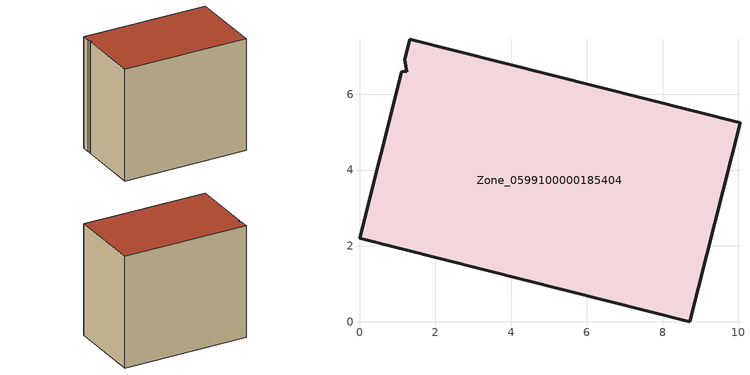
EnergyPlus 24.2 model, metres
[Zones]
Zone_0599100000185404
 floor ground (C_G): 1.12,6.6 1.24,6.6 1.19,6.91 1.33,7.45 10.04,5.25 8.71,0 0,2.2 z0
 wall outside (C_F): 1.33,7.45 1.19,6.91 1.24,6.6 1.12,6.6 0,2.2 8.71,0 10.04,5.25 1.33,7.45 z0:8.05
 roof outside (C_R): 1.24,6.6 1.12,6.6 0,2.2 8.71,0 10.04,5.25 1.33,7.45 1.19,6.91 z8.05
[BUILDING]
Pand.0599100000185404: North Axis=0; Terrain=City; Loads Convergence Tolerance Value=0.04; Temperature Convergence Tolerance Value=0.4; Solar Distribution=FullExterior; Maximum Number of Warmup Days=25; Minimum Number of Warmup Days=1
[Site:Location]
Rotterdam.The.Hague.AP_ZH_NLD Design_Conditions: Latitude=51.96; Longitude=4.45; Time Zone=1; Elevation=-4.5
[SITE:GROUNDTEMPERATURE:BUILDINGSURFACE]
18, 18, 18, 18, 18, 18, 18, 18, 18, 18, 18, 18
[MATERIAL] Thermal Absorptance=0.9; Solar Absorptance=0.7; Visible Absorptance=0.7
Name | Roughness | Thickness | Conductivity | Density | Specific Heat
G.TI.1975-1991 | MediumSmooth | 0.15 | 0.288461 | 540 | 1210
F.TI.1975-1991 | Rough | 0.3 | 0.230769 | 1920 | 840
R.TI.1975-1991 | MediumRough | 0.2 | 0.153846 | 1500 | 1000
[CONSTRUCTION]
C_G: G.TI.1975-1991
C_F: F.TI.1975-1991
C_R: R.TI.1975-1991
[ZONE]
Zone_0599100000185404: Type=1; Multiplier=1; Ceiling Height=Autocalculate; Volume=Autocalculate; Floor Area=autocalculate; Part of Total Floor Area=Yes
[ZONEINFILTRATION:DESIGNFLOWRATE]
Infil_Zone_0599100000185404: Zone or ZoneList or Space or SpaceList=Zone_0599100000185404; Schedule=AlwaysOn; Design Flow Rate Calculation Method=Flow/Area; Flow Rate per Floor Area=0.003; Constant Term Coefficient=1; Temperature Term Coefficient=0; Velocity Term Coefficient=0; Velocity Squared Term Coefficient=0
[HVACTEMPLATE:ZONE:IDEALLOADSAIRSYSTEM]
Zone_0599100000185404: Maximum Heating Supply Air Temperature=50; Minimum Cooling Supply Air Temperature=13; Maximum Heating Supply Air Humidity Ratio=0.0156; Minimum Cooling Supply Air Humidity Ratio=0.0077; Heating Limit=NoLimit; Cooling Limit=NoLimit; Dehumidification Control Type=ConstantSensibleHeatRatio; Cooling Sensible Heat Ratio=0.7; Dehumidification Setpoint=60; Humidification Control Type=None; Humidification Setpoint=30; Outdoor Air Method=None; Outdoor Air Flow Rate per Person=0.00944; Outdoor Air Flow Rate per Zone Floor Area=0; Outdoor Air Flow Rate per Zone=0; Demand Controlled Ventilation Type=None; Outdoor Air Economizer Type=NoEconomizer; Heat Recovery Type=None; Sensible Heat Recovery Effectiveness=0.7; Latent Heat Recovery Effectiveness=0.65
[ZONECONTROL:THERMOSTAT]
ThermostatControl_Zone_0599100000185404: Zone or ZoneList=Zone_0599100000185404; Control Type Schedule=DualSetpointControlType; Control 1=Thermostat_Zone_0599100000185404; Temperature Difference Between Cutout And Setpoint=0
[THERMOSTATSETPOINT:DUALSETPOINT]
Thermostat_Zone_0599100000185404: Heating Setpoint Temperature Schedule=HeatingSetpoint_Zone_0599100000185404; Cooling Setpoint Temperature Schedule=CoolingSetpoint_Zone_0599100000185404
[SCHEDULE:COMPACT]
HeatingSetpoint_Zone_0599100000185404: Through: 12/31, For: AllDays, Until: 24:00, 21
CoolingSetpoint_Zone_0599100000185404: Through: 12/31, For: AllDays, Until: 24:00, 24
DualSetpointControlType: Through: 12/31, For: AllDays, Until: 24:00, 4
AlwaysOn: Through: 12/31, For: AllDays, Until: 24:00, 1
